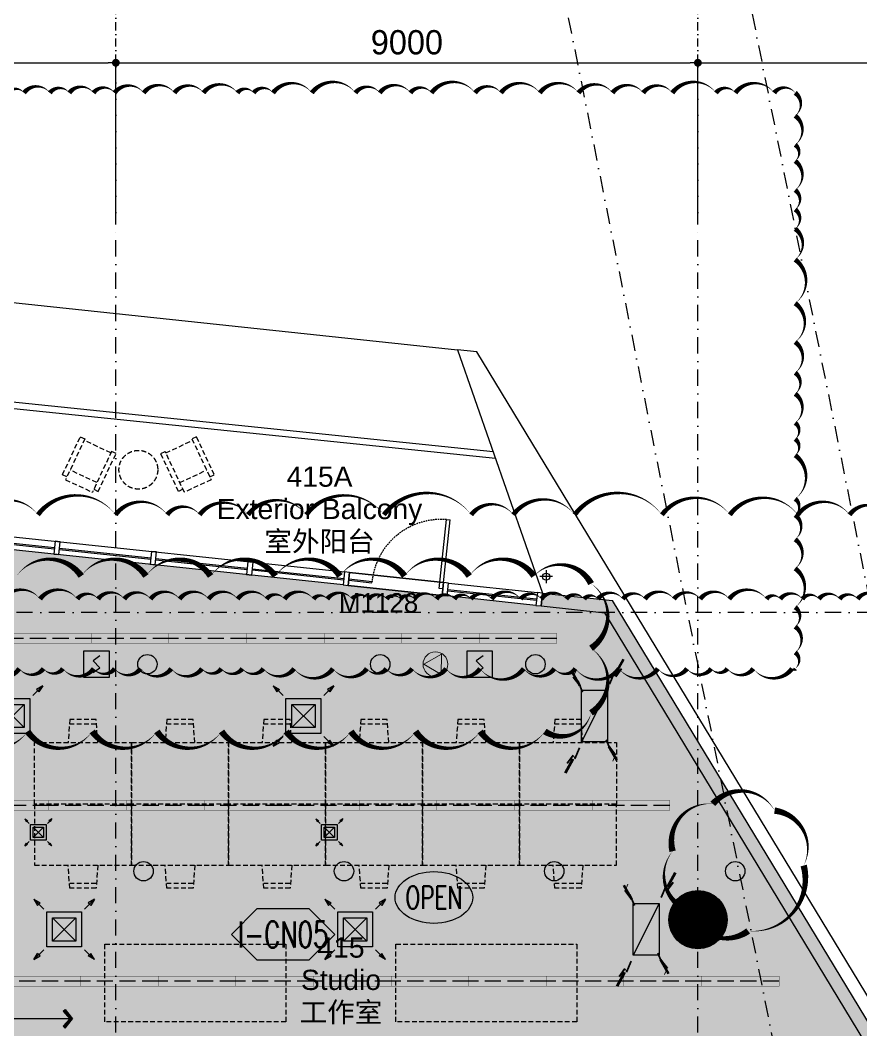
# Model space of a CAD drawing. Extents: x -354516 to 794396, y -401250 to -150594.
# Drawn here: x -31480 to -18481, y -324902 to -309291 of the extents above; entities that cross this region are included whole.
import ezdxf
from ezdxf.enums import TextEntityAlignment as Align

# ---------------------------------------------------------------- set-up
doc = ezdxf.new("R2010")
doc.units = 0
doc.header["$LTSCALE"] = 1000
doc.header["$MEASUREMENT"] = 0
for name, pattern in [('$0$HIDDEN', [0.375, 0.25, -0.125, 0, 0]), ('DASH', [0.35, 0.25, -0.1]), ('DASHDOT2', [0.5, 0.25, -0.125, 0, -0.125]), ('DOTE', [2.42, 2, -0.2, 0.02, -0.2])]:
    doc.linetypes.add(name, pattern=pattern)
for name, color, linetype in [('0-吊顶边界', 36, 'Continuous'), ('0-房间名称', 2, 'Continuous'), ('0-火灾自动报警', 1, 'Continuous'), ('0-灯具1', 40, 'Continuous'), ('0-灯具修改0109', 140, 'Continuous'), ('0-设备风口（修改）', 71, 'Continuous'), ('A-轴线1', 1, 'DOTE'), ('A标-索引', 3, 'Continuous'), ('BPM', 4, 'Continuous'), ('COLUMN', 2, 'Continuous'), ('LINE', 11, 'Continuous'), ('M-DUCT-S-DIFF', 6, 'DASH'), ('P-完成面', 4, 'Continuous'), ('PIPE', 3, 'Continuous'), ('PUB_HATCH', 8, 'Continuous'), ('S-PLT', 30, 'Continuous'), ('SN', 3, 'Continuous'), ('TWT_TEXT', 7, 'Continuous'), ('WALL', 2, 'Continuous'), ('WINDOW', 4, 'Continuous'), ('Z-110', 110, 'Continuous'), ('Z-材料', 3, 'Continuous'), ('墙体', 7, 'Continuous'), ('家具1', 61, 'Continuous'), ('门图', 134, 'Continuous')]:
    doc.layers.add(name, color=color, linetype=linetype)
doc.layers.add('0-地面材质_material hatch', color=251, linetype='Continuous', transparency=0.3)
doc.layers.add('DIM_MODI-天花修改', color=3, linetype='Continuous', plot=False)
doc.layers.add('修改', color=1, linetype='Continuous', plot=False)
doc.styles.add('510p-04$0$Arial_2', font='arial.ttf', dxfattribs={"height": 6.392964})
doc.styles.add('DIM', font='SimSun.ttf', dxfattribs={"width": 0.7})
doc.styles.add('HZ', font='tjromans.shx', dxfattribs={"width": 0.7, "bigfont": 'tjhztxt.shx'})
doc.styles.add('romans', font='romans', dxfattribs={"width": 0.7})
doc.styles.add('Word-n', font='stylu.ttf')
doc.dimstyles.new('1-150', dxfattribs={"dimscale": 150, "dimtxt": 2.5, "dimasz": 0.8, "dimexe": 0.8, "dimexo": 0, "dimgap": 0.8, "dimtad": 1, "dimdec": 0, "dimzin": 0, "dimdsep": 46, "dimtxsty": 'Word-n', "dimblk": 'DOT', "dimcen": 0, "dimclrd": 137, "dimclre": 137, "dimclrt": 35, "dimadec": 4, "dimazin": 0, "dimtfac": 1, "dimtdec": 0, "dimtofl": 0, "dimtmove": 2, "dimatfit": 3, "dimldrblk": 'A', "dimfxl": 0, "dimtolj": 1, "dimtzin": 0, "dimarcsym": 0})
doc.dimstyles.new('DIM', dxfattribs={"dimtxt": 2.5, "dimasz": 1, "dimexe": 1, "dimexo": 1, "dimgap": 1, "dimtad": 1, "dimdec": 0, "dimzin": 0, "dimdsep": 46, "dimtxsty": 'DIM', "dimblk": 'ARCHTICK', "dimcen": 0, "dimclrd": 5, "dimclre": 5, "dimclrt": 35, "dimadec": 0, "dimazin": 0, "dimtfac": 0.5, "dimtdec": 0, "dimtix": 1, "dimtmove": 2, "dimatfit": 2, "dimldrblk": 'A', "dimfxl": 0, "dimtolj": 1, "dimtzin": 0, "dimlwd": -1, "dimlwe": -1, "dimarcsym": 0})

# ---------------------------------------------------------------- blocks, each defined once
blk = doc.blocks.new('PFV1')
at = {"color": 0, "linetype": 'ByBlock', "lineweight": -2}
for p, q in [((-9, 246), (-256, -179)), ((236, -180), (-9, 246)), ((-256, -179), (236, -180))]:
    blk.add_line(p, q, dxfattribs=at)
blk.add_circle((-9, -38), 300, dxfattribs=at)
blk = doc.blocks.new('TJ-FK1')
at = {"color": 95}
for p, q in [((-1.299, 1.299), (-1.034, 1.14)), ((-1.299, 1.299), (-0.875, 0.875)), ((-1.299, 1.299), (-1.14, 1.034)), ((-1.14, 1.034), (-1.034, 1.14)), ((1.299, 1.299), (0.875, 0.875)), ((1.299, 1.299), (1.034, 1.14)), ((1.14, 1.034), (1.034, 1.14)), ((1.299, 1.299), (1.14, 1.034)), ((-1.299, -1.299), (-0.875, -0.875)), ((-1.299, -1.299), (-1.14, -1.034)), ((-1.299, -1.299), (-1.034, -1.14)), ((-1.14, -1.034), (-1.034, -1.14)), ((1.299, -1.299), (0.875, -0.875)), ((1.14, -1.034), (1.034, -1.14)), ((1.299, -1.299), (1.034, -1.14)), ((1.299, -1.299), (1.14, -1.034))]:
    blk.add_line(p, q, dxfattribs=at)
for p, q in [((-0.75, 0.75), (0.75, 0.75)), ((-0.75, -0.75), (-0.75, 0.75)), ((-0.5, -0.5), (-0.5, 0.5)), ((-0.5, 0.5), (0.5, 0.5)), ((0.5, 0.5), (0.5, -0.5)), ((0.75, 0.75), (0.75, -0.75)), ((0.75, -0.75), (-0.75, -0.75)), ((0.5, -0.5), (-0.5, -0.5))]:
    blk.add_line(p, q)
at = {"color": 251}
for p, q in [((-0.5, -0.5), (0.5, 0.5)), ((0.5, -0.5), (-0.5, 0.5))]:
    blk.add_line(p, q, dxfattribs=at)
blk.add_point((0, 0))
blk = doc.blocks.new('TJ-FK3')
for p, q in [((0.5, 0.5), (-0.5, 0.5)), ((-0.5, 0.5), (-0.5, -0.5)), ((0.5, -0.5), (0.5, 0.5)), ((-0.5, -0.5), (0.5, -0.5))]:
    blk.add_line(p, q)
at = {"color": 95}
blk.add_line((-0.5, -0.5), (0.5, 0.5), dxfattribs=at)
at = {"color": 95, "style": 'romans', "width": 0.8}
for height, rotation, text_generation_flag, p in [(0.654, 311.9913, 4, (-0.947, 1.379)), (0.654, 48.0087, 6, (0.947, 1.379)), (0.134, 41.9913, 4, (-0.876, 0.783)), (0.444, 123.4899, 6, (-0.95, 0.766)), (0.444, 236.5101, 4, (0.95, 0.766)), (0.134, 318.0087, 6, (0.876, 0.783)), (0.444, 320.4926, 4, (-0.754, 0.943)), (0.444, 39.5074, 6, (0.754, 0.943)), (0.444, 219.5074, 6, (-0.754, -0.943)), (0.444, 140.4926, 4, (0.754, -0.943)), (0.134, 138.0087, 6, (-0.876, -0.783)), (0.444, 56.5101, 4, (-0.95, -0.766)), (0.444, 303.4899, 6, (0.95, -0.766)), (0.134, 221.9913, 4, (0.876, -0.783)), (0.654, 228.0087, 6, (-0.947, -1.379)), (0.654, 131.9913, 4, (0.947, -1.379))]:
    blk.add_text('-', height=height, rotation=rotation, dxfattribs=dict(at, text_generation_flag=text_generation_flag)).set_placement(p)
blk = doc.blocks.new('$TwtSys$00000128')
h = blk.add_hatch(color=8)
h.dxf.hatch_style = 1
edge = h.paths.add_edge_path()
edge.add_arc((0, 0), 1, 0, 360)
blk.add_circle((0, 0, 0), 1)
blk = doc.blocks.new('PIPE-110')
for p, q in [((87087.5, -205623.5), (87087.5, -205423.5)), ((86987.5, -205523.5), (87187.5, -205523.5))]:
    blk.add_line(p, q)
blk.add_circle((87087.5, -205523.5), 55)
blk = doc.blocks.new('PIPE2')
at = {"layer": 'PIPE', "rotation": 180}
blk.add_blockref('PIPE-110', (105816, -391087), dxfattribs=at)
blk = doc.blocks.new('510p-04$0$material tag')
blk = doc.blocks.new('A$C21183209')
at = {"layer": '0-灯具1', "color": 3, "linetype": 'DASH'}
blk.add_line((0, 75), (1200, 75), dxfattribs=at)
at = {"layer": '0-灯具1', "const_width": 5}
blk.add_lwpolyline([(0, 0), (1200, 0), (1200, 150), (0, 150)], close=True, dxfattribs=at)
blk = doc.blocks.new('YG')
at = {"layer": 'BPM', "color": 6, "ltscale": 2}
for p, q in [((53, 328), (-53, 253)), ((-53, 253), (53, 147)), ((-53, 72), (53, 147))]:
    blk.add_line(p, q, dxfattribs=at)
at = {"layer": 'BPM'}
blk.add_lwpolyline([(-200, 0), (200, 0), (200, 400), (-200, 400)], close=True, dxfattribs=at)
blk = doc.blocks.new('_YZH')
at = {"color": 255}
blk.add_circle((0, 0), 0.5, dxfattribs=at)
at = {"layer": 'PUB_HATCH', "color": 250, "const_width": 0.5}
blk.add_lwpolyline([(-0.25, 0, 1), (0.25, 0, 1)], format="xyb", close=True, dxfattribs=at)
blk = doc.blocks.new('_Dot')
at = {"color": 0, "linetype": 'ByBlock', "lineweight": -2}
blk.add_line((-0.5, 0), (-1, 0), dxfattribs=at)
at = {"color": 0, "linetype": 'ByBlock', "const_width": 0.5}
blk.add_lwpolyline([(-0.25, 0, 1), (0.25, 0, 1)], format="xyb", close=True, dxfattribs=at)
blk = doc.blocks.new('*D161')
at = {"layer": 'Defpoints', "color": 0}
for p in [(11936, 75087), (2936, 72587), (11936, 72587)]:
    blk.add_point(p, dxfattribs=at)
at = {"layer": '墙体', "color": 137, "lineweight": -2}
for p, q in [((2936, 72587), (2936, 75207)), ((11936, 72587), (11936, 75207)), ((3056, 75087), (11816, 75087))]:
    blk.add_line(p, q, dxfattribs=at)
at = {"layer": '墙体', "color": 137, "lineweight": -2, "xscale": 120, "yscale": 120, "zscale": 120, "rotation": 180}
blk.add_blockref('_Dot', (2936, 75087), dxfattribs=at)
at = {"layer": '墙体', "color": 137, "lineweight": -2, "xscale": 120, "yscale": 120, "zscale": 120}
blk.add_blockref('_Dot', (11936, 75087), dxfattribs=at)
at = {"layer": '墙体', "color": 35, "insert": (7436, 75402), "char_height": 375, "attachment_point": 5, "style": 'Word-n'}
blk.add_mtext('\\A1;9000', dxfattribs=at)
blk = doc.blocks.new('A')
at = {"color": 134}
for p, q in [((-1.44, 1.15), (-1.09, 1.44)), ((-1.09, 1.44), (0, 0)), ((-0.37, 0), (-2.13, 0)), ((-1.44, 1.15), (-0.37, 0)), ((-1.44, -1.15), (-0.37, 0)), ((-1.09, -1.44), (0, 0)), ((-1.44, -1.15), (-1.09, -1.44))]:
    blk.add_line(p, q, dxfattribs=at)
for points in [[(-1.44, 1.15), (-1.09, 1.44), (-0.37, 0), (0, 0)], [(-1.44, -1.15), (-1.09, -1.44), (-0.37, 0), (0, 0)]]:
    blk.add_solid(points, dxfattribs=at)
blk = doc.blocks.new('*D162')
at = {"layer": 'Defpoints', "color": 0}
for p in [(20936, 75087), (11936, 72587), (20936, 72587)]:
    blk.add_point(p, dxfattribs=at)
at = {"layer": '墙体', "color": 137, "lineweight": -2}
for p, q in [((11936, 72587), (11936, 75207)), ((20936, 72587), (20936, 75207)), ((12056, 75087), (20816, 75087))]:
    blk.add_line(p, q, dxfattribs=at)
at = {"layer": '墙体', "color": 137, "lineweight": -2, "xscale": 120, "yscale": 120, "zscale": 120, "rotation": 180}
blk.add_blockref('_Dot', (11936, 75087), dxfattribs=at)
at = {"layer": '墙体', "color": 137, "lineweight": -2, "xscale": 120, "yscale": 120, "zscale": 120}
blk.add_blockref('_Dot', (20936, 75087), dxfattribs=at)
at = {"layer": '墙体', "color": 35, "insert": (16436, 75402), "char_height": 375, "attachment_point": 5, "style": 'Word-n'}
blk.add_mtext('\\A1;9000', dxfattribs=at)
blk = doc.blocks.new('*D163')
at = {"layer": 'Defpoints', "color": 0}
for p in [(28436, 75087), (20936, 72587), (28436, 72587)]:
    blk.add_point(p, dxfattribs=at)
at = {"layer": '墙体', "color": 137, "lineweight": -2}
for p, q in [((20936, 72587), (20936, 75207)), ((28436, 72587), (28436, 75207)), ((21056, 75087), (28316, 75087))]:
    blk.add_line(p, q, dxfattribs=at)
at = {"layer": '墙体', "color": 137, "lineweight": -2, "xscale": 120, "yscale": 120, "zscale": 120, "rotation": 180}
blk.add_blockref('_Dot', (20936, 75087), dxfattribs=at)
at = {"layer": '墙体', "color": 137, "lineweight": -2, "xscale": 120, "yscale": 120, "zscale": 120}
blk.add_blockref('_Dot', (28436, 75087), dxfattribs=at)
at = {"layer": '墙体', "color": 35, "insert": (24686, 75409), "char_height": 375, "attachment_point": 5, "style": 'Word-n'}
blk.add_mtext('\\A1;7500', dxfattribs=at)
blk = doc.blocks.new('TL-01')
at = {"layer": 'Z-材料'}
blk.add_lwpolyline([(-8, 0), (-4, 4), (4, 4), (8, 0), (4, -4), (-4, -4)], close=True, dxfattribs=at)
at = {"layer": 'Z-材料', "color": 6, "style": 'HZ', "width": 0.7}
blk.add_attdef('A', text='', height=4.5, dxfattribs=at).set_placement((0, 0), align=Align.MIDDLE_CENTER)
blk = doc.blocks.new('TL-02')
at = {"layer": 'SN'}
blk.add_ellipse((0, 0), major_axis=(-6, 0), ratio=0.666667, dxfattribs=at)
at = {"layer": 'SN', "color": 6, "style": 'HZ', "width": 0.7}
blk.add_attdef('A', text='', height=4.5, dxfattribs=at).set_placement((0, 0), align=Align.MIDDLE_CENTER)
blk = doc.blocks.new('_ArchTick')
at = {"color": 0, "linetype": 'ByBlock', "const_width": 0.4}
blk.add_lwpolyline([(-0.5, -0.5), (0.5, 0.5)], dxfattribs=at)
blk = doc.blocks.new('GRID')
at = {"layer": '墙体', "color": 250, "linetype": 'DASHDOT2', "lineweight": -3}
for p, q in [((20697.5, 81236.4), (37415.8, -2355.2)), ((17951.9, 80687.3), (34670.2, -2904.3)), ((11936.4, 36586.5), (11936.4, 72586.5)), ((20936.4, 36586.5), (20936.4, 72586.5)), ((53157.6, 66586.5), (-19063.6, 66586.5))]:
    blk.add_line(p, q, dxfattribs=at)
at = {"layer": '墙体', "color": 35, "linetype": 'DASHDOT2', "ltscale": 0.5}
for p, q in [((11936.4, 72586.5), (11936.4, 76586.5)), ((20936.4, 72586.5), (20936.4, 76586.5))]:
    blk.add_line(p, q, dxfattribs=at)
at = {"layer": '墙体', "color": 137}
for p1, p2, picture, middle in [((2936.4, 72586.5), (11936.4, 72586.5), '*D161', (7436.4, 75401.6)), ((11936.4, 72586.5), (20936.4, 72586.5), '*D162', (16436.4, 75401.6)), ((20936.4, 72586.5), (28436.4, 72586.5), '*D163', (24686.4, 75408.9))]:
    dim = blk.add_aligned_dim(p1=p1, p2=p2, distance=2500, dimstyle='1-150', dxfattribs=at)
    dim.commit()
    dim.dimension.update_dxf_attribs({"geometry": picture, "text_midpoint": middle})

msp = doc.modelspace()

# ---------------------------------------------------------------- hatches: boundary and pattern name
at = {"layer": '0-地面材质_material hatch'}
h = msp.add_hatch(dxfattribs=at)
h.set_pattern_fill('AR-CONC', color=256, scale=75)
h.set_pattern_definition([(50, (-498310856.17, -3090192758), (537.94513695, -47.06410124), [56.25, -618.75]), (355, (-498310856.17, -3090192758), (-104.06350021, 564.144100275), [45, -495]), (100.45144446, (-498310811.34, -3090192761.9), (433.881635045, 517.07999323), [47.805144, -525.856584]), (46.1842, (-498310856.17, -3090192608), (800.430998, -124.1394606), [84.375, -928.125]), (96.63563549, (-498310789.5, -3090192618.35), (700.99645926, 730.58895058), [71.7077565, -788.78532]), (351.18416399, (-498310856.2, -3090192608), (700.9964588, 730.5889502), [67.5, -742.50000075]), (21, (-498310781.17, -3090192645.5), (447.68028909, -301.964168), [56.25, -618.75]), (326, (-498310781.17, -3090192645.5), (182.48649894, 543.86253379), [45, -495]), (71.45144474, (-498310743.86, -3090192670.66), (630.16678255, 241.898364605), [47.8051425, -525.856584]), (37.5, (-498310856.17, -3090192758), (9.119891488, 249.670390373), [0, -489, 0, -502.5, 0, -496.875]), (7.5, (-498310856.17, -3090192758), (197.302153082, 295.808783912), [0, -286.5, 0, -477.75, 0, -189.375]), (327.5, (-498311023.42, -3090192758), (400.366827129, -16.916153801), [0, -187.5, 0, -585, 0, -776.25]), (317.5, (-498311098.4, -3090192758), (437.389627007, 75.07873675), [0, -243.75, 0, -388.5, 0, -551.25])])
h.paths.add_polyline_path([(-16522.9, -329544.6), (-16508.9, -329344.6), (-15889.3, -329344.6), (-15889.3, -328866.2), (-22327.6, -318465.2), (-34004.7, -317221.2), (-35181.4, -317456.5), (-34961.1, -318557.9), (-34470.8, -318459.8), (-34059, -320519), (-33960.9, -320499.4), (-33713.9, -321734.4), (-33812, -321754), (-33459, -323519), (-33360.9, -323499.4), (-33113.9, -324734.4), (-33212, -324754), (-32259, -329519), (-32160.9, -329499.4), (-32050.9, -330049.5), (-26800, -330049.5), (-26800, -329358.3), (-18008.9, -329344.6), (-18022.9, -329544.6)])
at = {"layer": 'WALL'}
h = msp.add_hatch(color=250, dxfattribs=at)
h.dxf.hatch_style = 1
h.paths.add_polyline_path([(-15887.8, -329850), (-15887.8, -328872.1), (-22321.6, -318264.7), (-23403.3, -318149), (-23424.6, -318348.2), (-22441.3, -318453.1), (-16087.8, -328928), (-16087.8, -329850)])

# ---------------------------------------------------------------- linework, layer by layer
at = {"layer": '0-吊顶边界', "color": 250}
msp.add_lwpolyline([(-26386.5, -317831.7), (-24934.7, -317986.2), (-24955.9, -318185.1), (-26407.7, -318030.5), (-26386.5, -317831.7)], dxfattribs=at)
at = {"layer": '0-地面材质_material hatch', "color": 250}
msp.add_lwpolyline([(-24934.7, -317986.2), (-26386.5, -317831.7), (-26407.7, -318030.5), (-24955.9, -318185.1), (-24934.7, -317986.2)], dxfattribs=at)
at = {"layer": '0-灯具修改0109'}
msp.add_lwpolyline([(-18056.3, -316938.2, 0, 75, 0.5), (-18656.3, -316938.2, 0, 75, 0.5), (-19456.3, -316938.2, 0, 75, 0.5), (-20506.3, -316938.2, 0, 75, 0.5), (-21556.3, -316938.2, 0, 75, 0.5), (-22906.3, -316938.2, 0, 75, 0.5), (-23856.3, -316938.2, 0, 75, 0.5), (-24506.3, -316938.2, 0, 75, 0.5), (-25856.3, -316938.2, 0, 75, 0.5), (-27056.3, -316938.2, 0, 75, 0.5), (-27956.3, -316938.2, 0, 75, 0.5), (-28706.3, -316938.2, 0, 75, 0.5), (-29206.3, -316938.2, 0, 75, 0.5), (-30006.3, -316938.2, 0, 75, 0.5), (-31206.3, -316938.2, 0, 75, 0.5), (-32106.3, -316938.2, 0, 75, 0.5)], format="xyseb", dxfattribs=at)
at = {"layer": '0-设备风口（修改）'}
msp.add_lwpolyline([(-18146.5, -318241, 0, 75, 0.5), (-18530.9, -318241, 0, 75, 0.5), (-18808.5, -318241, 0, 75, 0.5), (-19128.8, -318241, 0, 75, 0.5), (-19385.1, -318241, 0, 75, 0.5), (-19726.8, -318241, 0, 75, 0.5), (-19940.3, -318241, 0, 75, 0.5), (-20516.9, -318241, 0, 75, 0.5), (-20965.4, -318241, 0, 75, 0.5), (-21371.1, -318241, 0, 75, 0.5), (-21819.6, -318241, 0, 75, 0.5), (-22161.3, -318241, 0, 75, 0.5), (-22545.6, -318241, 0, 75, 0.5), (-22759.2, -318241, 0, 75, 0.5), (-23036.8, -318241, 0, 75, 0.5), (-23421.2, -318241, 0, 75, 0.5), (-23741.5, -318241, 0, 75, 0.5), (-24190, -318241, 0, 75, 0.5), (-24510.3, -318241, 0, 75, 0.5), (-24766.6, -318241, 0, 75, 0.5), (-25044.2, -318241, 0, 75, 0.5), (-25385.9, -318241, 0, 75, 0.5), (-25599.4, -318241, 0, 75, 0.5), (-25813, -318241, 0, 75, 0.5), (-26090.6, -318241, 0, 75, 0.5), (-26346.9, -318241, 0, 75, 0.5), (-26731.2, -318241, 0, 75, 0.5), (-26944.8, -318241, 0, 75, 0.5), (-27393.3, -318241, 0, 75, 0.5), (-27670.9, -318241, 0, 75, 0.5), (-28119.3, -318241, 0, 75, 0.5), (-28567.8, -318241, 0, 75, 0.5), (-29016.2, -318241, 0, 75, 0.5), (-29464.7, -318241, 0, 75, 0.5), (-29870.4, -318241, 0, 75, 0.5), (-30276.2, -318241, 0, 75, 0.5), (-30596.5, -318241, 0, 75, 0.5), (-31173.1, -318241, 0, 75, 0.5), (-31749.7, -318241, 0, 75, 0.5)], format="xyseb", dxfattribs=at)
at = {"layer": 'DIM_MODI-天花修改'}
msp.add_lwpolyline([(-32168.5, -319317.5, 0, 75, 0.5), (-31493.5, -319317.5, 0, 75, 0.5), (-31118.5, -319317.5, 0, 75, 0.5), (-30818.5, -319317.5, 0, 75, 0.5), (-30343.5, -319317.5, 0, 75, 0.5), (-30018.5, -319317.5, 0, 75, 0.5), (-29618.5, -319317.5, 0, 75, 0.5), (-29143.5, -319317.5, 0, 75, 0.5), (-28668.5, -319317.5, 0, 75, 0.5), (-28368.5, -319317.5, 0, 75, 0.5), (-28043.5, -319317.5, 0, 75, 0.5), (-27718.5, -319317.5, 0, 75, 0.5), (-27243.5, -319317.5, 0, 75, 0.5), (-26643.5, -319317.5, 0, 75, 0.5), (-26118.5, -319317.5, 0, 75, 0.5), (-25818.5, -319317.5, 0, 75, 0.5), (-25418.5, -319317.5, 0, 75, 0.5), (-24893.5, -319317.5, 0, 75, 0.5), (-24368.5, -319317.5, 0, 75, 0.5), (-23693.5, -319317.5, 0, 75, 0.5), (-23218.5, -319317.5, 0, 75, 0.5), (-22893.5, -319317.5, 0, 75, 0.5), (-22218.5, -319317.5, 0, 75, 0.5), (-21618.5, -319317.5, 0, 75, 0.5), (-21168.5, -319317.5, 0, 75, 0.5), (-20793.5, -319317.5, 0, 75, 0.5), (-20543.5, -319317.5, 0, 75, 0.5), (-20143.5, -319317.5, 0, 75, 0.5), (-19543.5, -319317.5, 0, 75, 0.5), (-19496.1, -319317.5, 0, 75, 0.5), (-19496.1, -319067.5, 0, 75, 0.5), (-19496.1, -318667.5, 0, 75, 0.5), (-19496.1, -318367.5, 0, 75, 0.5), (-19496.1, -317767.5, 0, 75, 0.5), (-19496.1, -317317.5, 0, 75, 0.5), (-19496.1, -316942.5, 0, 75, 0.5), (-19496.1, -316692.5, 0, 75, 0.5), (-19496.1, -316017.5, 0, 75, 0.5), (-19496.1, -315767.5, 0, 75, 0.5), (-19496.1, -315517.5, 0, 75, 0.5), (-19496.1, -315067.5, 0, 75, 0.5), (-19496.1, -314742.5, 0, 75, 0.5), (-19496.1, -314267.5, 0, 75, 0.5), (-19496.1, -313667.5, 0, 75, 0.5), (-19496.1, -312992.5, 0, 75, 0.5), (-19496.1, -312517.5, 0, 75, 0.5), (-19496.1, -312217.5, 0, 75, 0.5), (-19496.1, -311917.5, 0, 75, 0.5), (-19496.1, -311467.5, 0, 75, 0.5), (-19496.1, -311217.5, 0, 75, 0.5), (-19496.1, -310767.5, 0, 75, 0.5), (-19496.1, -310414.6, 0, 75, 0.5), (-19821.1, -310414.6, 0, 75, 0.5), (-20421.1, -310414.6, 0, 75, 0.5), (-20721.1, -310414.6, 0, 75, 0.5), (-21396.1, -310414.6, 0, 75, 0.5), (-21846.1, -310414.6, 0, 75, 0.5), (-22321.1, -310414.6, 0, 75, 0.5), (-22846.1, -310414.6, 0, 75, 0.5), (-23446.1, -310414.6, 0, 75, 0.5), (-24046.1, -310414.6, 0, 75, 0.5), (-24446.1, -310414.6, 0, 75, 0.5), (-25121.1, -310414.6, 0, 75, 0.5), (-25446.1, -310414.6, 0, 75, 0.5), (-25921.1, -310414.6, 0, 75, 0.5), (-26296.1, -310414.6, 0, 75, 0.5), (-26971.1, -310414.6, 0, 75, 0.5), (-27571.1, -310414.6, 0, 75, 0.5), (-27871.1, -310414.6, 0, 75, 0.5), (-28121.1, -310414.6, 0, 75, 0.5), (-28646.1, -310414.6, 0, 75, 0.5), (-29096.1, -310414.6, 0, 75, 0.5), (-29571.1, -310414.6, 0, 75, 0.5), (-30021.1, -310414.6, 0, 75, 0.5), (-30346.1, -310414.6, 0, 75, 0.5), (-30721.1, -310414.6, 0, 75, 0.5), (-31021.1, -310414.6, 0, 75, 0.5), (-31421.1, -310414.6, 0, 75, 0.5), (-31671.1, -310414.6, 0, 75, 0.5)], format="xyseb", dxfattribs=at)
at = {"layer": 'P-完成面'}
for p, q in [((-24419.2, -314420.7), (-24717.4, -314389.2)), ((-24717.4, -314389.2), (-23403.3, -318149)), ((-15687.8, -328816.2), (-24419.2, -314420.7))]:
    msp.add_line(p, q, dxfattribs=at)
for points in [[(-36050.2, -313182.1), (-24717.4, -314389.2)], [(-35141.3, -314825.6), (-24168.3, -315958.8)], [(-35082.3, -314932.2), (-24131.8, -316063.1)]]:
    msp.add_lwpolyline(points, dxfattribs=at)
at = {"layer": 'WALL', "color": 0}
for p, q in [((-23403.3, -318149), (-23424.5, -318348.2)), ((-23403.4, -318149.3), (-22321.6, -318264.7)), ((-15887.8, -328872.1), (-22321.6, -318264.7)), ((-23424.5, -318348.2), (-22441.3, -318453.1)), ((-16087.8, -328928), (-22441.3, -318453.1))]:
    msp.add_line(p, q, dxfattribs=at)
at = {"layer": 'WINDOW'}
for p, q in [((-33844.3, -317037.6), (-26466, -317823.2)), ((-26487.2, -318022.1), (-33865.5, -317236.5)), ((-30940.8, -317346.7), (-30961.9, -317545.6)), ((-30861.2, -317355.2), (-30940.8, -317346.7)), ((-30882.4, -317554.1), (-30861.2, -317355.2)), ((-29449.2, -317505.6), (-29470.4, -317704.4)), ((-29369.6, -317514), (-29449.2, -317505.6)), ((-29390.8, -317712.9), (-29369.6, -317514)), ((-30961.9, -317545.6), (-30882.4, -317554.1)), ((-27957.6, -317664.4), (-27978.8, -317863.3)), ((-27878.1, -317672.8), (-27957.6, -317664.4)), ((-27899.2, -317871.7), (-27878.1, -317672.8)), ((-29470.4, -317704.4), (-29390.8, -317712.9)), ((-26466, -317823.2), (-26487.2, -318022.1)), ((-26386.5, -317831.7), (-26466, -317823.2)), ((-26407.7, -318030.5), (-26386.5, -317831.7)), ((-27978.8, -317863.3), (-27899.2, -317871.7)), ((-24934.7, -317986.2), (-24955.9, -318185.1)), ((-24894.9, -317990.5), (-24934.7, -317986.2)), ((-24855.1, -317994.7), (-24934.7, -317986.2)), ((-24876.3, -318193.6), (-24855.1, -317994.7)), ((-24855.1, -317994.7), (-23482.9, -318140.8)), ((-26487.2, -318022.1), (-26407.7, -318030.5)), ((-23482.9, -318140.8), (-23504.1, -318339.7)), ((-23403.4, -318149.3), (-23482.9, -318140.8)), ((-23424.5, -318348.2), (-23403.4, -318149.3)), ((-24955.9, -318185.1), (-24876.3, -318193.6)), ((-23504.1, -318339.7), (-24876.3, -318193.6)), ((-23504.1, -318339.7), (-23424.5, -318348.2))]:
    msp.add_line(p, q, dxfattribs=at)
at = {"layer": 'WINDOW', "color": 3}
for p, q in [((-32365.5, -317315.7), (-30953.5, -317466.1)), ((-32363.4, -317295.8), (-30951.3, -317446.2)), ((-30873.9, -317474.5), (-29461.9, -317624.9)), ((-30871.8, -317454.7), (-29459.8, -317605)), ((-29382.3, -317633.4), (-27970.3, -317783.7)), ((-29380.2, -317613.5), (-27968.2, -317763.8)), ((-27890.8, -317792.2), (-26478.7, -317942.5)), ((-27888.7, -317772.3), (-26476.6, -317922.6)), ((-26399.2, -317951), (-26041.2, -317989.1)), ((-26397.1, -317931.1), (-26039.1, -317969.2)), ((-26041.2, -317989.1), (-26039.1, -317969.2)), ((-24867.8, -318114), (-23495.6, -318260.1)), ((-24865.7, -318094.2), (-23493.5, -318240.3))]:
    msp.add_line(p, q, dxfattribs=at)
at = {"layer": '修改'}
msp.add_lwpolyline([(-31534.7, -317885, 0, 100, -0.5205671), (-30534.7, -317885, 0, 100, -0.5205671), (-29534.7, -317885, 0, 100, -0.5205671), (-28534.7, -317885, 0, 100, -0.5205671), (-27534.7, -317885, 0, 100, -0.5205671), (-26534.7, -317885, 0, 100, -0.5205671), (-25534.7, -317885, 0, 100, -0.5205671), (-24534.7, -317885, 0, 100, -0.5205671), (-23534.7, -317885, 0, 100, -0.5205671), (-22652.3, -318002.6, 0, 100, -0.5205671), (-22652.3, -319002.6, 0, 100, -0.5205671), (-22652.3, -320002.6, 0, 100, -0.5205671), (-23366.4, -320288.5, 0, 100, -0.5205671), (-24366.4, -320288.5, 0, 100, -0.5205671), (-25366.4, -320288.5, 0, 100, -0.5205671), (-26366.4, -320288.5, 0, 100, -0.5205671), (-27366.4, -320288.5, 0, 100, -0.5205671), (-28366.4, -320288.5, 0, 100, -0.5205671), (-29366.4, -320288.5, 0, 100, -0.5205671), (-30366.4, -320288.5, 0, 100, -0.5205671), (-31366.4, -320288.5, 0, 100, -0.5205671), (-32366.4, -320288.5, 0, 100, -0.5205671)], format="xyseb", dxfattribs=at)
at = {"layer": '修改', "elevation": 0}
msp.add_lwpolyline([(-19364, -322361.9, 0, 100, 0.5205671), (-19814.1, -321513, 0, 100, 0.5205671), (-20769.3, -321409.2, 0, 100, 0.5205671), (-21391.2, -322141.7, 0, 100, 0.5205671), (-21133.9, -323067.5, 0, 100, 0.5205671), (-20223.3, -323373.9, 0, 100, 0.5205671)], format="xyseb", close=True, dxfattribs=at)
at = {"layer": '家具1', "color": 137, "linetype": '$0$HIDDEN', "ltscale": 0.3}
for p, q in [((-30825.2, -316318.2), (-30550, -315731.8)), ((-30481, -315764.2), (-30777.9, -316396.5)), ((-30550, -315731.8), (-30481, -315764.2)), ((-30078, -315981.5), (-30491.8, -315787.2)), ((-29227.3, -315981.5), (-28813.4, -315787.2)), ((-28755.2, -315731.8), (-28824.2, -315764.2)), ((-28824.2, -315764.2), (-28527.4, -316396.5)), ((-28480, -316318.2), (-28755.2, -315731.8)), ((-30067.2, -315958.5), (-30364, -316590.8)), ((-29998.2, -315990.9), (-30067.2, -315958.5)), ((-29307.1, -315990.9), (-29238.1, -315958.5)), ((-28941.3, -316590.8), (-29238.1, -315958.5)), ((-30273.4, -316577.2), (-29998.2, -315990.9)), ((-29031.8, -316577.2), (-29307.1, -315990.9)), ((-30293.8, -316441.4), (-30707.7, -316247.1)), ((-29011.4, -316441.4), (-28597.6, -316247.1)), ((-30756.3, -316350.5), (-30825.2, -316318.2)), ((-30777.9, -316396.5), (-30364, -316590.8)), ((-28527.4, -316396.5), (-28941.3, -316590.8)), ((-28549, -316350.5), (-28480, -316318.2)), ((-30342.4, -316544.8), (-30273.4, -316577.2)), ((-28962.8, -316544.8), (-29031.8, -316577.2)), ((-30712.1, -320102.4), (-30737.5, -320458)), ((-30305.7, -320102.4), (-30712.1, -320102.4)), ((-30305.7, -320178.6), (-30712.1, -320178.6)), ((-30280.3, -320458), (-30305.7, -320102.4)), ((-29212.1, -320102.4), (-29237.5, -320458)), ((-28805.7, -320102.4), (-29212.1, -320102.4)), ((-28805.7, -320178.6), (-29212.1, -320178.6)), ((-28780.3, -320458), (-28805.7, -320102.4)), ((-27712.1, -320102.4), (-27737.5, -320458)), ((-27305.7, -320102.4), (-27712.1, -320102.4)), ((-27305.7, -320178.6), (-27712.1, -320178.6)), ((-27280.3, -320458), (-27305.7, -320102.4)), ((-26212.1, -320102.4), (-26237.5, -320458)), ((-25805.7, -320102.4), (-26212.1, -320102.4)), ((-25805.7, -320178.6), (-26212.1, -320178.6)), ((-25780.3, -320458), (-25805.7, -320102.4)), ((-24712.1, -320102.4), (-24737.5, -320458)), ((-24305.7, -320102.4), (-24712.1, -320102.4)), ((-24305.7, -320178.6), (-24712.1, -320178.6)), ((-24280.3, -320458), (-24305.7, -320102.4)), ((-23212.1, -320102.4), (-23237.5, -320458)), ((-22805.7, -320102.4), (-23212.1, -320102.4)), ((-22805.7, -320178.6), (-23212.1, -320178.6)), ((-22780.3, -320458), (-22805.7, -320102.4)), ((-31258.9, -321413.6), (-31258.9, -320458)), ((-31258.9, -320458), (-29758.9, -320458)), ((-29758.9, -320458), (-29758.9, -321413.6)), ((-29758.9, -321413.6), (-29758.9, -320458)), ((-29758.9, -320458), (-28258.9, -320458)), ((-28258.9, -320458), (-28258.9, -321413.6)), ((-28258.9, -321413.6), (-28258.9, -320458)), ((-28258.9, -320458), (-26758.9, -320458)), ((-26758.9, -320458), (-26758.9, -321413.6)), ((-26758.9, -321413.6), (-26758.9, -320458)), ((-26758.9, -320458), (-25258.9, -320458)), ((-25258.9, -320458), (-25258.9, -321413.6)), ((-25258.9, -321413.6), (-25258.9, -320458)), ((-25258.9, -320458), (-23758.9, -320458)), ((-23758.9, -320458), (-23758.9, -321413.6)), ((-23758.9, -320458), (-23758.9, -321413.6)), ((-23758.9, -321413.6), (-23758.9, -320458)), ((-23758.9, -320458), (-22258.9, -320458)), ((-22258.9, -320458), (-22258.9, -321413.6)), ((-31258.9, -321413.6), (-31258.9, -322358.2)), ((-29758.9, -321413.6), (-31258.9, -321413.6)), ((-29758.9, -322358.2), (-29758.9, -321413.6)), ((-29758.9, -321413.6), (-29758.9, -322358.2)), ((-28258.9, -321413.6), (-29758.9, -321413.6)), ((-28258.9, -322358.2), (-28258.9, -321413.6)), ((-28258.9, -321413.6), (-28258.9, -322358.2)), ((-26758.9, -321413.6), (-28258.9, -321413.6)), ((-26758.9, -322358.2), (-26758.9, -321413.6)), ((-26758.9, -321413.6), (-26758.9, -322358.2)), ((-25258.9, -321413.6), (-26758.9, -321413.6)), ((-25258.9, -322358.2), (-25258.9, -321413.6)), ((-25258.9, -321413.6), (-25258.9, -322358.2)), ((-23758.9, -321413.6), (-25258.9, -321413.6)), ((-23758.9, -322358.2), (-23758.9, -321413.6)), ((-23758.9, -322358.2), (-23758.9, -321413.6)), ((-23758.9, -321413.6), (-23758.9, -322358.2)), ((-22258.9, -321413.6), (-23758.9, -321413.6)), ((-22258.9, -322358.2), (-22258.9, -321413.6)), ((-31258.9, -322358.2), (-29758.9, -322358.2)), ((-30712.1, -322713.8), (-30737.5, -322358.2)), ((-30280.3, -322358.2), (-30305.7, -322713.8)), ((-29758.9, -322358.2), (-28258.9, -322358.2)), ((-29212.1, -322713.8), (-29237.5, -322358.2)), ((-28780.3, -322358.2), (-28805.7, -322713.8)), ((-28258.9, -322358.2), (-26758.9, -322358.2)), ((-27712.1, -322713.8), (-27737.5, -322358.2)), ((-27280.3, -322358.2), (-27305.7, -322713.8)), ((-26758.9, -322358.2), (-25258.9, -322358.2)), ((-26212.1, -322713.8), (-26237.5, -322358.2)), ((-25780.3, -322358.2), (-25805.7, -322713.8)), ((-25258.9, -322358.2), (-23758.9, -322358.2)), ((-24712.1, -322713.8), (-24737.5, -322358.2)), ((-24280.3, -322358.2), (-24305.7, -322713.8)), ((-23758.9, -322358.2), (-22258.9, -322358.2)), ((-23212.1, -322713.8), (-23237.5, -322358.2)), ((-22780.3, -322358.2), (-22805.7, -322713.8)), ((-30305.7, -322637.6), (-30712.1, -322637.6)), ((-28805.7, -322637.6), (-29212.1, -322637.6)), ((-27305.7, -322637.6), (-27712.1, -322637.6)), ((-25805.7, -322637.6), (-26212.1, -322637.6)), ((-24305.7, -322637.6), (-24712.1, -322637.6)), ((-22805.7, -322637.6), (-23212.1, -322637.6)), ((-30305.7, -322713.8), (-30712.1, -322713.8)), ((-28805.7, -322713.8), (-29212.1, -322713.8)), ((-27305.7, -322713.8), (-27712.1, -322713.8)), ((-25805.7, -322713.8), (-26212.1, -322713.8)), ((-24305.7, -322713.8), (-24712.1, -322713.8)), ((-22805.7, -322713.8), (-23212.1, -322713.8))]:
    msp.add_line(p, q, dxfattribs=at)
for points in [[(-27370.8, -323578.6), (-27370.8, -324778.6), (-30170.8, -324778.6), (-30170.8, -323578.6), (-29299.8, -323578.6)], [(-22870.8, -323578.6), (-22870.8, -324778.6), (-25670.8, -324778.6), (-25670.8, -323578.6), (-24799.8, -323578.6)]]:
    msp.add_lwpolyline(points, close=True, dxfattribs=at)
msp.add_circle((-29652.6, -316242.3), 300, dxfattribs=at)
at = {"layer": '门图', "color": 145}
for p, q in [((-25000, -318079.9), (-24886.4, -317013.4)), ((-24945.3, -318085.7), (-24831.7, -317019.2)), ((-24886.4, -317013.4), (-24831.7, -317019.2)), ((-24945.3, -318085.7), (-25000, -318079.9))]:
    msp.add_line(p, q, dxfattribs=at)
at = {"layer": '门图', "color": 250, "linetype": '$0$HIDDEN', "ltscale": 0.1}
msp.add_arc((-24972.6, -318082.8), 1072.5, 85.39162, 173.92234, dxfattribs=at)

# ---------------------------------------------------------------- block references
at = {"layer": '0-房间名称'}
ref = msp.add_blockref('510p-04$0$material tag', (-207230.6, -392180.9), dxfattribs=dict(at, xscale=3.125, yscale=3.125, zscale=3.125))
ref.add_attrib('ROOM_TAG', '415A', dxfattribs={"layer": '0', "height": 312.5, "style": '510p-04$0$Arial_2'}).set_placement((-26851, -316348.7), align=Align.MIDDLE_CENTER)
ref.add_attrib('NAME_ENG', 'Exterior Balcony', dxfattribs={"layer": '0', "height": 312.5, "style": '510p-04$0$Arial_2'}).set_placement((-26851, -316848.7), align=Align.MIDDLE_CENTER)
ref.add_attrib('NAME_CN', '室外阳台', dxfattribs={"layer": '0', "height": 312.5, "style": '510p-04$0$Arial_2'}).set_placement((-26851, -317348.7), align=Align.MIDDLE_CENTER)
ref = msp.add_blockref('510p-04$0$material tag', (-206898.9, -399462.2), dxfattribs=dict(at, xscale=3.125, yscale=3.125, zscale=3.125))
ref.add_attrib('ROOM_TAG', '415', dxfattribs={"layer": '0', "height": 312.5, "style": '510p-04$0$Arial_2'}).set_placement((-26519.2, -323630), align=Align.MIDDLE_CENTER)
ref.add_attrib('NAME_ENG', 'Studio', dxfattribs={"layer": '0', "height": 312.5, "style": '510p-04$0$Arial_2'}).set_placement((-26519.2, -324130), align=Align.MIDDLE_CENTER)
ref.add_attrib('NAME_CN', '工作室', dxfattribs={"layer": '0', "height": 312.5, "style": '510p-04$0$Arial_2'}).set_placement((-26519.2, -324630), align=Align.MIDDLE_CENTER)
at = {"layer": '0-火灾自动报警', "color": 1, "lineweight": 13, "xscale": 0.6400000000000001, "yscale": 0.6400000000000001, "zscale": 0.6400000000000001, "rotation": 90}
msp.add_blockref('PFV1', (-25082.7, -319243.9, 0), dxfattribs=at)
at = {"layer": '0-灯具1', "rotation": 180}
for p in [(-30379.5, -318775), (-29179.5, -318775), (-27979.5, -318775), (-26779.5, -318775), (-25579.5, -318775), (-24379.5, -318775), (-23179.5, -318775), (-31036.6, -321356.3), (-29836.6, -321356.3), (-28636.6, -321356.3), (-27436.6, -321356.3), (-26236.6, -321356.3), (-25036.6, -321356.3), (-23836.6, -321356.3), (-22636.6, -321356.3), (-21436.6, -321356.3), (-30545.3, -324075), (-29345.3, -324075), (-28145.3, -324075), (-26945.3, -324075), (-25745.3, -324075), (-24545.3, -324075), (-23345.3, -324075), (-22145.3, -324075), (-20945.3, -324075), (-19745.3, -324075)]:
    msp.add_blockref('A$C21183209', p, dxfattribs=at)
at = {"layer": 'A-轴线1'}
msp.add_blockref('GRID', (-41936.4, -385036.5), dxfattribs=at)
at = {"layer": 'COLUMN', "xscale": 900, "yscale": 900, "zscale": 900}
msp.add_blockref('_YZH', (-21000, -323199.9), dxfattribs=at)
at = {"layer": 'LINE'}
for p in [(-30300, -319450), (-24374.5, -319450)]:
    msp.add_blockref('YG', p, dxfattribs=at)
at = {"layer": 'M-DUCT-S-DIFF', "xscale": -800, "yscale": 400, "rotation": 90}
for p in [(-22600, -320050), (-21800, -323350)]:
    msp.add_blockref('TJ-FK3', p, dxfattribs=at)
at = {"layer": 'M-DUCT-S-DIFF', "zscale": 0.8000000000000114, "rotation": 90}
for p, xscale, yscale in [((-31600, -320050), 360, 360), ((-27100, -320050), 360, 360), ((-31200, -321850), 160, 160), ((-26700, -321850), 160, 160), ((-30800, -323350), 360, 360), ((-26300, -323350), 360, 360)]:
    msp.add_blockref('TJ-FK1', p, dxfattribs=dict(at, xscale=xscale, yscale=yscale))
at = {"layer": 'PIPE'}
msp.add_blockref('PIPE2', (-42074.9, -132331.5), dxfattribs=at)
at = {"layer": 'S-PLT', "xscale": 150.0000015, "yscale": 150.0000015, "zscale": 150.0000015}
for p in [(-29513.2, -319250), (-25912.7, -319250), (-23512.3, -319250), (-29572.8, -322450), (-26472.3, -322450), (-23221.9, -322450), (-20422.3, -322450)]:
    msp.add_blockref('$TwtSys$00000128', p, dxfattribs=at)
at = {"layer": 'Z-110'}
ref = msp.add_blockref('TL-02', (-25082.5, -322855.9), dxfattribs=dict(at, xscale=100, yscale=100, zscale=100))
ref.add_attrib('A', 'OPEN', dxfattribs={"color": 6, "height": 350, "rotation": 0, "style": 'HZ', "width": 0.7}).set_placement((-25082.5, -322855.9), align=Align.MIDDLE_CENTER)
at = {"layer": 'Z-材料'}
ref = msp.add_blockref('TL-01', (-27414, -323427.8), dxfattribs=dict(at, xscale=100, yscale=100, zscale=100))
ref.add_attrib('A', 'I-CN05', dxfattribs={"color": 6, "height": 400, "style": 'HZ', "width": 0.7}).set_placement((-27414, -323427.8), align=Align.MIDDLE_CENTER)

# ---------------------------------------------------------------- texts
at = {"layer": 'TWT_TEXT', "color": 2, "style": 'Word-n'}
msp.add_text('M1128', height=300, dxfattribs=at).set_placement((-26551.5, -318450))

# ---------------------------------------------------------------- leaders
at = {"layer": 'A标-索引', "color": 3}
msp.add_leader([(-30673.6, -324730.7), (-37500.1, -324730.7)], dimstyle='DIM', override={"dimasz": 100, "dimgap": 1, "dimtad": 0, "dimclrd": 256}, dxfattribs=at)

doc.saveas('drawing.dxf')
